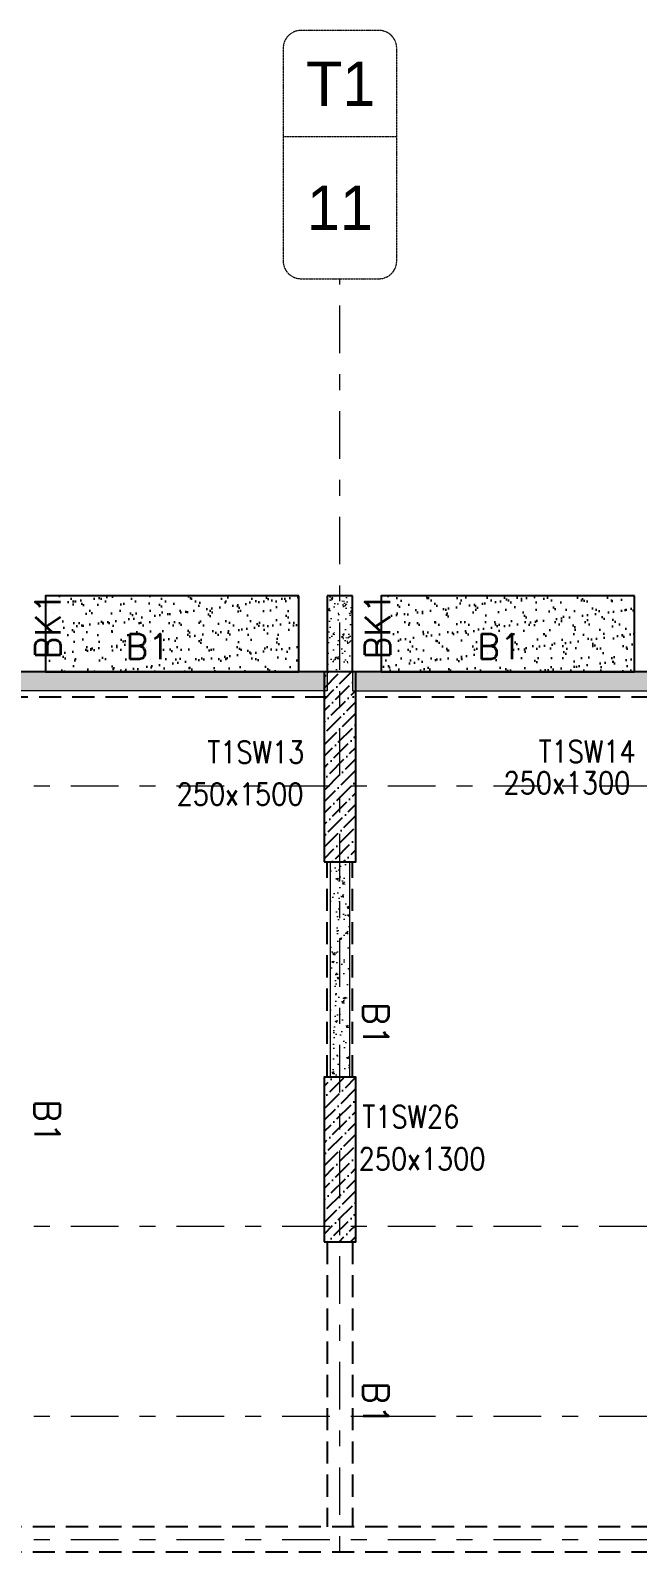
# Model space of a CAD drawing. Header units: millimetres. Extents: x 1078357 to 1340092, y -4684019 to -4550360.
# Drawn here: x 1142633 to 1147423, y -4580680 to -4568647 of the extents above; entities that cross this region are included whole.
import ezdxf
from ezdxf.enums import TextEntityAlignment as Align

# ---------------------------------------------------------------- set-up
doc = ezdxf.new("R2010")
doc.units = ezdxf.units.MM
for name, pattern in [('CONTINOUS', [0]), ('DGN STYLE 7', [8.34, 3.75, -1.67, 1.25, -1.67]), ('HIDDEN', [0.375, 0.25, -0.125]), ('New Retail block$0$CONTINOUS', [0])]:
    doc.linetypes.add(name, pattern=pattern)
for name, color, linetype, lineweight in [('A-_ANOTGRID_E-', 8, 'DGN STYLE 7', 13), ('GRID LINE', 8, 'Continuous', 0), ('HATCH', 8, 'Continuous', 30), ('S-COL-IDEN', 30, 'Continuous', 25), ('S-NON STR RCC WALL', 8, 'Continuous', 0)]:
    doc.layers.add(name, color=color, linetype=linetype, lineweight=lineweight)
for name, color, linetype in [('S-BEAM', 3, 'Continuous'), ('S-BEAM-IDEN', 6, 'Continuous'), ('S-COL_STOP', 12, 'Continuous'), ('S-SLAB-PROJECTION', 2, 'New Retail block$0$CONTINOUS')]:
    doc.layers.add(name, color=color, linetype=linetype)
doc.styles.add('ROMANS', font='romans.shx', dxfattribs={"width": 0.85})
doc.styles.get("Standard").update_dxf_attribs({"font": 'Adani Regular.ttf', "height": 500})
pattern_1 = [(50, (-6322944.62, 28297957.53), (182.184669, -15.93908554), [19.05, -209.55]), (355, (-6322944.62, 28297957.53), (-35.2434214, 191.0568452), [15.24, -167.6405842]), (100.4514447, (-6322929.44, 28297956.2), (146.9412471, 175.1177519), [16.1900088, -178.0902446]), (46.1842, (-6322944.62, 28298008.33), (271.0790409, -42.042328), [28.575, -314.325]), (96.6355576, (-6322922.03, 28298004.83), (237.404134, 247.4261246), [24.2850231, -267.1356082]), (351.1841512, (-6322944.62, 28298008.33), (237.404134, 247.4261246), [22.859967, -251.459732]), (21, (-6322919.22, 28297995.63), (151.6143913, -102.2651982), [19.05, -209.55]), (326, (-6322919.22, 28297995.63), (61.8020283, 184.1879661), [15.24, -167.64]), (71.451445, (-6322906.59, 28297987.11), (213.4164193, 81.9227689), [16.1900088, -178.0899376]), (37.5, (-6322944.623, 28297957.53), (3.08860325, 84.55503887), [0, -165.608, 0, -170.18, 0, -168.275]), (7.5, (-6322944.62, 28297957.53), (66.8196625, 100.18057482), [0, -97.028, 0, -161.798, 0, -64.135]), (327.5, (-6323001.265, 28297957.53), (135.59059517, -5.72874399), [0, -63.5, 0, -198.12, 0, -262.89]), (317.5, (-6323026.67, 28297957.53), (148.1291814, 25.42649103), [0, -82.55, 0, -131.572, 0, -186.69])]
pattern_2 = [(45, (2292446.56, -9444012.59), (33.67596045, 123.4785217), [158.75, -31.75, 0, -31.75])]

# ---------------------------------------------------------------- blocks, each defined once
blk = doc.blocks.new('Tower grid nomenclature-ex')
at = {"layer": 'A-_ANOTGRID_E-'}
blk.add_lwpolyline([(-1250, -600), (1750, -600, 0.414214), (2000, -350), (2000, 750, 0.414214), (1750, 1000), (-1250, 1000, 0.414214), (-1500, 750), (-1500, -350, 0.414214)], format="xyb", close=True, dxfattribs=at)
blk.add_lwpolyline([(0, 1000), (0, -600)], dxfattribs=at)
at = {"layer": 'A-_ANOTGRID_E-', "flags": 8}
for p in [(-1235, 400), (1788, 400)]:
    blk.add_attdef('GRID', text='', height=625, dxfattribs=at).set_placement(p, align=Align.MIDDLE_CENTER)

msp = doc.modelspace()

# ---------------------------------------------------------------- hatches: boundary and pattern name
at = {"layer": 'HATCH'}
h = msp.add_hatch(dxfattribs=at)
h.set_pattern_fill('AR-SAND', color=8, scale=3, angle=179.97015)
h.set_pattern_definition([(37.4701541, (-1742158.12, 9413858.76), (-4.7236114, 146.8264517), [0, -115.824, 0, -129.54, 0, -123.825]), (7.4701541, (-1742158.12, 9413858.76), (134.9689868, 214.9772528), [0, -62.484, 0, -104.394, 0, -40.005]), (327.4701541, (-1742251.84, 9413858.81), (237.2979035, 0.3075449), [0, -38.1, 0, -137.16, 0, -179.07]), (317.4701541, (-1742251.84, 9413858.81), (229.1017424, 66.759465), [0, -19.05, 0, -89.916, 0, -102.87])])
h.paths.add_polyline_path([(1144750.4, -4573111.5), (1142750.4, -4573111.5), (1142750.4, -4573711.5), (1144750.4, -4573711.5)])
h = msp.add_hatch(dxfattribs=at)
h.set_pattern_fill('AR-SAND', color=8, scale=3, angle=179.97015)
h.set_pattern_definition([(37.4701541, (-1744808.12, 9413858.76), (-4.7236114, 146.8264517), [0, -115.824, 0, -129.54, 0, -123.825]), (7.4701541, (-1744808.12, 9413858.76), (134.9689868, 214.9772528), [0, -62.484, 0, -104.394, 0, -40.005]), (327.4701541, (-1744901.84, 9413858.81), (237.2979035, 0.3075449), [0, -38.1, 0, -137.16, 0, -179.07]), (317.4701541, (-1744901.84, 9413858.81), (229.1017424, 66.759465), [0, -19.05, 0, -89.916, 0, -102.87])])
h.paths.add_polyline_path([(1147400.4, -4573111.5), (1145400.4, -4573111.5), (1145400.4, -4573711.5), (1147400.4, -4573711.5)])
at = {"layer": 'S-COL_STOP', "lineweight": 25}
h = msp.add_hatch(dxfattribs=at)
h.set_pattern_fill('ANSI36', color=8, scale=20)
h.set_pattern_definition(pattern_2)
h.paths.add_polyline_path([(1144950.6, -4575211.6), (1145200.6, -4575211.6), (1145200.6, -4573711.6), (1144950.6, -4573711.6)])
h = msp.add_hatch(dxfattribs=at)
h.set_pattern_fill('ANSI36', color=8, scale=20)
h.set_pattern_definition(pattern_2)
h.paths.add_polyline_path([(1144950.6, -4578211.5), (1145200.6, -4578211.5), (1145200.6, -4576911.5), (1144950.6, -4576911.5)])
at = {"layer": 'S-NON STR RCC WALL'}
h = msp.add_hatch(dxfattribs=at)
h.set_pattern_fill('AR-CONC', color=256, angle=180)
h.set_pattern_definition([(50, (-7388869.32, 32981976.72), (182.184669, -15.93908554), [19.05, -209.55]), (355, (-7388869.32, 32981976.72), (-35.2434214, 191.0568452), [15.24, -167.6405842]), (100.4514447, (-7388854.14, 32981975.39), (146.9412471, 175.1177519), [16.1900088, -178.0902446]), (46.1842, (-7388869.32, 32982027.52), (271.0790409, -42.0423279), [28.575, -314.325]), (96.6355576, (-7388846.73, 32982024.02), (237.404134, 247.4261246), [24.2850231, -267.1356082]), (351.1841512, (-7388869.32, 32982027.52), (237.404134, 247.4261246), [22.859967, -251.459732]), (21, (-7388843.92, 32982014.82), (151.61439127, -102.2651982), [19.05, -209.55]), (326, (-7388843.92, 32982014.82), (61.80202835, 184.1879661), [15.24, -167.64]), (71.451445, (-7388831.28, 32982006.3), (213.4164193, 81.9227689), [16.1900088, -178.0899376]), (37.5, (-7388869.32, 32981976.72), (3.08860325, 84.55503887), [0, -165.608, 0, -170.18, 0, -168.275]), (7.5, (-7388869.32, 32981976.72), (66.8196625, 100.18057482), [0, -97.028, 0, -161.798, 0, -64.135]), (327.5, (-7388925.96, 32981976.72), (135.59059517, -5.72874399), [0, -63.5, 0, -198.12, 0, -262.89]), (317.5, (-7388951.36, 32981976.72), (148.1291814, 25.42649103), [0, -82.55, 0, -131.572, 0, -186.69])])
h.paths.add_polyline_path([(1145175.4, -4573711.5), (1145175.4, -4573111.5), (1144975.5, -4573111.5), (1144975.5, -4573711.5), (1145175.4, -4573711.5)], is_closed=False)
h = msp.add_hatch(dxfattribs=at)
h.set_pattern_fill('AR-CONC', color=256, angle=180)
h.set_pattern_definition(pattern_1)
h.paths.add_polyline_path([(1139978.4, -4573711.5), (1144975.4, -4573711.5), (1144975.4, -4573861.5), (1139978.4, -4573861.5)])
h = msp.add_hatch(dxfattribs=at)
h.set_pattern_fill('AR-CONC', color=256)
h.set_pattern_definition(pattern_1)
h.paths.add_polyline_path([(1150172.5, -4573711.5), (1145175.4, -4573711.5), (1145175.4, -4573861.5), (1150172.5, -4573861.5)])
at = {"layer": 'S-NON STR RCC WALL', "ltscale": 700}
h = msp.add_hatch(dxfattribs=at)
h.set_pattern_fill('AR-CONC', color=256)
h.set_pattern_definition([(50, (11884.47, 293960.95), (182.184669, -15.9390855), [19.05, -209.55]), (355, (11884.47, 293960.95), (-35.2434214, 191.056845), [15.24, -167.640584]), (100.4514447, (11899.66, 293959.62), (146.941247, 175.117752), [16.190009, -178.0902446]), (46.1842, (11884.47, 294011.75), (271.079041, -42.042328), [28.575, -314.325]), (96.6355576, (11907.06, 294008.24), (237.404134, 247.426125), [24.285023, -267.135608]), (351.184151, (11884.47, 294011.75), (237.404134, 247.426125), [22.859967, -251.459732]), (21, (11909.87, 293999.05), (151.6143913, -102.265198), [19.05, -209.55]), (326, (11909.87, 293999.05), (61.802028, 184.187966), [15.24, -167.64]), (71.451445, (11922.51, 293990.52), (213.416419, 81.922769), [16.190009, -178.0899376]), (37.5, (11884.475, 293960.946), (3.08860325, 84.5550389), [0, -165.608, 0, -170.18, 0, -168.275]), (7.5, (11884.475, 293960.95), (66.8196625, 100.1805748), [0, -97.028, 0, -161.798, 0, -64.135]), (327.5, (11827.83, 293960.946), (135.5905952, -5.728744), [0, -63.5, 0, -198.12, 0, -262.89]), (317.5, (11802.43, 293960.95), (148.1291814, 25.426491), [0, -82.55, 0, -131.572, 0, -186.69])])
h.paths.add_polyline_path([(1145000.4, -4575211.4), (1145150.4, -4575211.4), (1145150.4, -4576911.4), (1145000.4, -4576911.4)])

# ---------------------------------------------------------------- linework, layer by layer
at = {"layer": 'GRID LINE', "linetype": 'DGN STYLE 7', "ltscale": 100, "elevation": 0}
for points in [[(1145075.4, -4592877.8), (1145075.4, -4570606.9)], [(1111260.2, -4574611.5), (1206623.6, -4574611.5)], [(1111260.2, -4578086.5), (1206623.6, -4578086.5)], [(1111260.2, -4579586.5), (1206623.6, -4579586.5)], [(1111260.2, -4580561.5), (1206623.6, -4580561.5)]]:
    msp.add_lwpolyline(points, dxfattribs=at)
at = {"layer": 'S-BEAM', "linetype": 'CONTINOUS', "ltscale": 700}
for p, q in [((1145175.4, -4573111.5, 0), (1144975.4, -4573111.5, 0)), ((1144975.4, -4573111.5, 0), (1144975.4, -4573711.5, 0)), ((1145175.4, -4573711.5, 0), (1145175.4, -4573111.5, 0)), ((1144975.4, -4573711.5, 0), (1139975.4, -4573711.5, 0)), ((1150175.4, -4573711.5, 0), (1145175.4, -4573711.5, 0))]:
    msp.add_line(p, q, dxfattribs=at)
at = {"layer": 'S-BEAM', "linetype": 'HIDDEN', "ltscale": 700}
for p, q in [((1144975.4, -4573911.5, 0), (1139975.4, -4573911.5, 0)), ((1150175.4, -4573911.5, 0), (1145175.4, -4573911.5, 0)), ((1144975.4, -4576911.4, 0), (1144975.4, -4575211.4, 0)), ((1145175.4, -4576911.4, 0), (1145175.4, -4575211.4, 0)), ((1144975.4, -4578211.5, 0), (1144975.4, -4580461.4, 0)), ((1145175.4, -4578211.5, 0), (1145175.4, -4580461.4, 0)), ((1150175.4, -4580461.4, 0), (1139319.2, -4580461.4, 0)), ((1150175.4, -4580661.4, 0), (1139319.2, -4580661.4, 0))]:
    msp.add_line(p, q, dxfattribs=at)
at = {"layer": 'S-COL_STOP', "lineweight": 25, "elevation": 0}
for points in [[(1144950.6, -4575211.6), (1145200.6, -4575211.6), (1145200.6, -4573711.6), (1144950.6, -4573711.6)], [(1144950.6, -4578211.5), (1145200.6, -4578211.5), (1145200.6, -4576911.5), (1144950.6, -4576911.5)]]:
    msp.add_lwpolyline(points, close=True, dxfattribs=at)
at = {"layer": 'S-NON STR RCC WALL', "elevation": 0}
for points in [[(1139978.4, -4573711.5), (1144975.4, -4573711.5), (1144975.4, -4573861.5), (1139978.4, -4573861.5)], [(1150172.5, -4573711.5), (1145175.4, -4573711.5), (1145175.4, -4573861.5), (1150172.5, -4573861.5)]]:
    msp.add_lwpolyline(points, close=True, dxfattribs=at)
at = {"layer": 'S-NON STR RCC WALL', "ltscale": 700, "elevation": 0}
msp.add_lwpolyline([(1145000.4, -4575211.4), (1145150.4, -4575211.4), (1145150.4, -4576911.4), (1145000.4, -4576911.4)], close=True, dxfattribs=at)
at = {"layer": 'S-SLAB-PROJECTION', "elevation": 0}
for points in [[(1144750.4, -4573111.5), (1142750.4, -4573111.5), (1142750.4, -4573711.5), (1144750.4, -4573711.5)], [(1147400.4, -4573111.5), (1145400.4, -4573111.5), (1145400.4, -4573711.5), (1147400.4, -4573711.5)]]:
    msp.add_lwpolyline(points, close=True, dxfattribs=at)

# ---------------------------------------------------------------- block references
at = {"layer": 'GRID LINE'}
ref = msp.add_blockref('Tower grid nomenclature-ex', (1144963.4, -4569486.9, 0), dxfattribs=dict(at, xscale=0.56, yscale=0.56, zscale=0.56, rotation=270))
ref.add_attrib('GRID', '11', dxfattribs={"layer": 'A-_ANOTGRID_E-', "height": 350}).set_placement((1145075.4, -4570046.9, 0), align=Align.MIDDLE_CENTER)
ref.add_attrib('GRID', 'T1', dxfattribs={"layer": 'A-_ANOTGRID_E-', "height": 350}).set_placement((1145081.3, -4569066.9, 0), align=Align.MIDDLE_CENTER)

# ---------------------------------------------------------------- texts
at = {"layer": 'S-BEAM-IDEN', "linetype": 'CONTINOUS', "ltscale": 700, "style": 'ROMANS'}
for p in [(1142871.1, -4573611.1, 50), (1145471.1, -4573611.1, 50)]:
    msp.add_text('BK1', height=200, rotation=90, dxfattribs=at).set_placement(p)
at = {"layer": 'S-BEAM-IDEN', "linetype": 'HIDDEN', "ltscale": 500, "style": 'ROMANS'}
for rotation, p in [(359.99906, (1143381.6, -4573611.1, -2.7)), (359.99906, (1146157.4, -4573611.1, -2.7)), (269.99906, (1145258.6, -4576319.1, -2.7)), (269.99906, (1142665.9, -4577086.4, -2.7)), (269.99906, (1145258.6, -4579313.4, -2.7))]:
    msp.add_text('B1', height=200, rotation=rotation, dxfattribs=at).set_placement(p)
at = {"layer": 'S-COL-IDEN', "linetype": 'Continuous', "style": 'ROMANS', "width": 0.85}
for s, p in [('T1SW13', (1144029.5, -4574432.1, -320.4)), ('T1SW14', (1146643.8, -4574427.2, -270.4)), ('250x1300', (1146366.2, -4574674.5, -320.4)), ('250x1500', (1143786.7, -4574763.8, -320.4)), ('T1SW26', (1145252.1, -4577310.8, -320.4)), ('250x1300', (1145223.2, -4577643.9, -320.4))]:
    msp.add_text(s, height=175, dxfattribs=at).set_placement(p)

doc.saveas('drawing.dxf')
